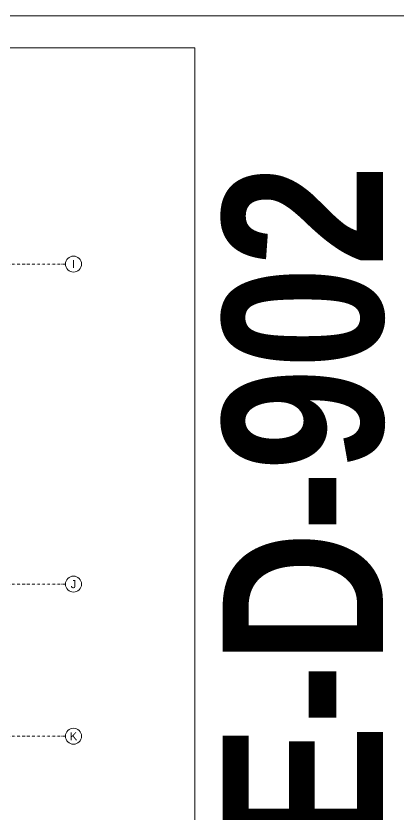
# Model space of a CAD drawing. Extents: x -1299 to 23780, y -3010 to 8106.
# Drawn here: x 16849 to 17803, y 2210 to 4205 of the extents above; entities that cross this region are included whole.
import ezdxf
from ezdxf.enums import TextEntityAlignment as Align

# ---------------------------------------------------------------- set-up
doc = ezdxf.new("R2010")
doc.units = 0
doc.header["$LTSCALE"] = 25
doc.header["$MEASUREMENT"] = 0
doc.linetypes.add('DASHDOT2', pattern=[0.5, 0.25, -0.125, 0, -0.125])
doc.layers.get('0').update_dxf_attribs({"color": 9, "lineweight": 9})
doc.layers.add('24', color=9, linetype='DASHDOT2', lineweight=9)
doc.layers.add('40A', color=9, linetype='Continuous', lineweight=9)
doc.styles.add('Arial', font='arial.ttf', dxfattribs={"height": 2.5})
doc.styles.add('MuuM_TEXT-BOLD', font='ARIALNB.TTF')

# ---------------------------------------------------------------- blocks, each defined once
blk = doc.blocks.new('0_aks')
at = {"linetype": 'Continuous'}
blk.add_circle((0, 0), 2, dxfattribs=at)
at = {"style": 'Arial'}
blk.add_attdef('AKS', text='', height=2, dxfattribs=at).set_placement((0, 0), align=Align.MIDDLE_CENTER)
blk = doc.blocks.new('P-AKS_AUDI')
at = {"layer": '24'}
for points in [[(0, 800), (360, 800)], [(0, 0), (360, 0)], [(0, -380), (360, -380)]]:
    blk.add_lwpolyline(points, dxfattribs=at)
at = {"layer": '24', "xscale": 10, "yscale": 10, "zscale": 10}
for p, values in [((380, 800), {'AKS': 'I'}), ((380, 0), {'AKS': 'J'}), ((380, -380), {'AKS': 'K'})]:
    blk.add_blockref('0_aks', p, dxfattribs=at).add_auto_attribs(values)
blk = doc.blocks.new('p-2. kat planı')
at = {"layer": '24'}
blk.add_blockref('P-AKS_AUDI', (16612.5, 2785), dxfattribs=at)

msp = doc.modelspace()

# ---------------------------------------------------------------- linework, layer by layer
at = {"layer": '40A'}
for points in [[(17835, 4205), (11890, 4205), (11890, 0), (17835, 0)], [(17295.1, 80), (11970, 80), (11970, 4125), (17295.1, 4125)]]:
    msp.add_lwpolyline(points, close=True, dxfattribs=at)

# ---------------------------------------------------------------- block references
msp.add_blockref('p-2. kat planı', (0, 0))

# ---------------------------------------------------------------- texts
at = {"layer": '40A', "style": 'MuuM_TEXT-BOLD'}
msp.add_text('94-KRT-E-D-902', height=400, rotation=90, dxfattribs=at).set_placement((17765.1, 2102.5), align=Align.CENTER)

doc.saveas('drawing.dxf')
